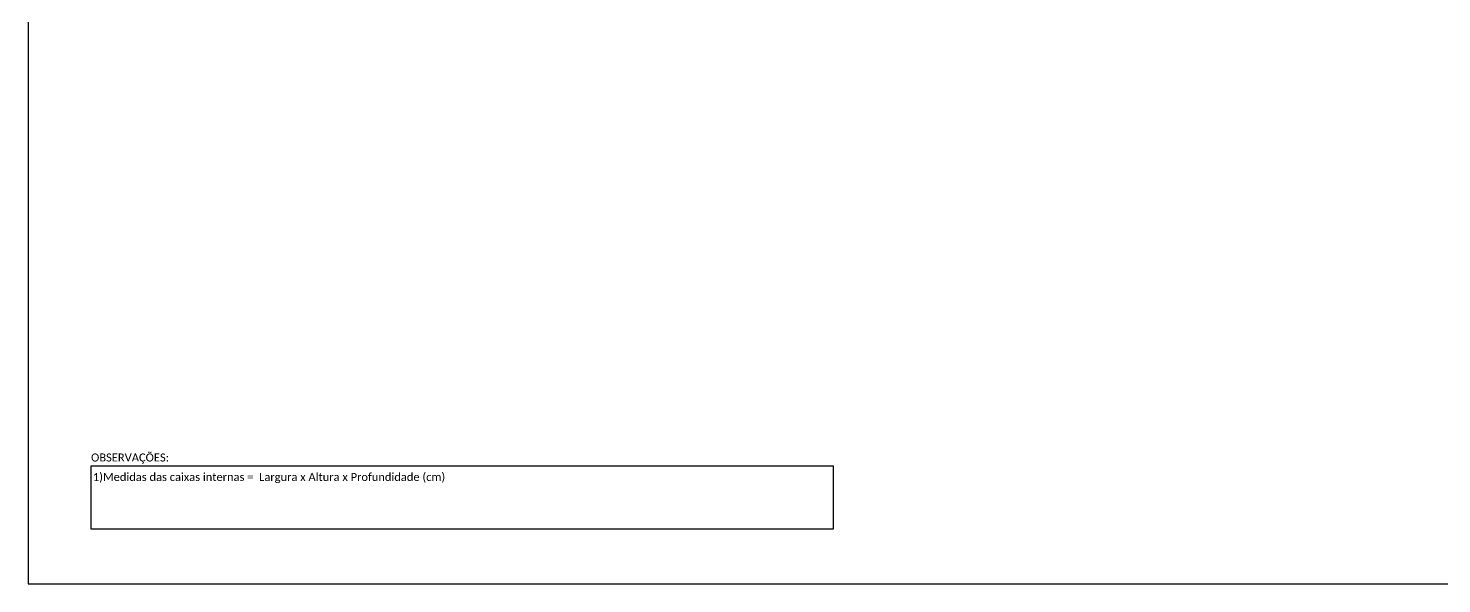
# Model space of a CAD drawing. Extents: x -4 to 837, y 1 to 595.
# Drawn here: x -4 to 526, y 1 to 209 of the extents above; entities that cross this region are included whole.
import ezdxf

# ---------------------------------------------------------------- set-up
doc = ezdxf.new("R2010")
doc.units = 0
doc.styles.add('MtXpl_Calibri', font='calibri.ttf')
doc.styles.add('WMF-Calibri0', font='calibri.ttf')

msp = doc.modelspace()

# ---------------------------------------------------------------- linework, layer by layer
for p, q in [((-3.83, 595.26), (-3.83, 1.26)), ((-3.83, 1.26), (837.17, 1.26))]:
    msp.add_line(p, q)
at = {"color": 0}
msp.add_lwpolyline([(19.73, 45.46), (297.98, 45.46), (297.98, 21.75), (19.73, 21.75)], close=True, dxfattribs=at)

# ---------------------------------------------------------------- texts
for s, style, p in [('OBSERVAÇÕES:', 'WMF-Calibri0', (19.71, 47.08)), ('1)Medidas das caixas internas =  Largura x Altura x Profundidade (cm)', 'MtXpl_Calibri', (20.4, 39.78))]:
    msp.add_text(s, height=3, dxfattribs=dict(style=style)).set_placement(p)

doc.saveas('drawing.dxf')
